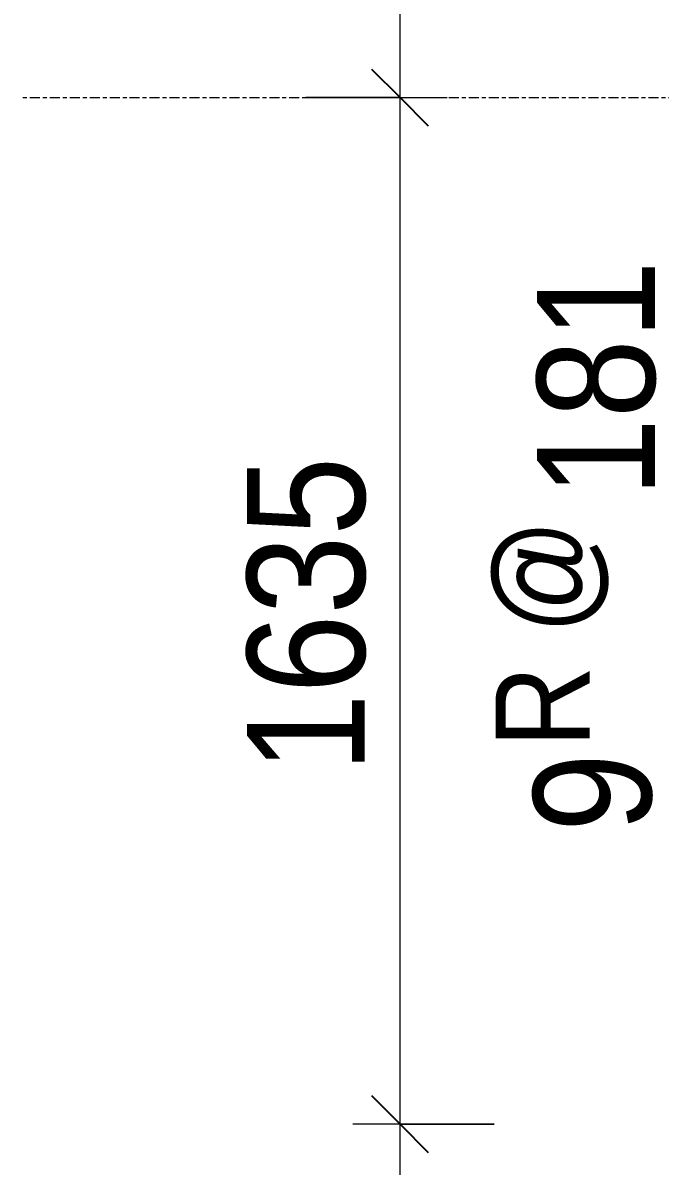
# Model space of a CAD drawing. Header units: millimetres. Extents: x -38913 to 20524, y -4975 to 129755.
# Drawn here: x 6159 to 7173, y 3900 to 5719 of the extents above; entities that cross this region are included whole.
import ezdxf

# ---------------------------------------------------------------- set-up
doc = ezdxf.new("R2010")
doc.units = ezdxf.units.MM
doc.linetypes.add('Centre', pattern=[31.75, 6.35, -4.7625, 15.875, -4.7625])
for name, color, linetype, lineweight in [('A-ANNO-DIMS', 211, 'Continuous', 9), ('A-ANNO-DIMS-75', 211, 'Continuous', 9), ('A-FLOR-LEVL-2', 51, 'Centre', 9), ('S-STRS-IDEN-1', 31, 'Continuous', 9)]:
    doc.layers.add(name, color=color, linetype=linetype, lineweight=lineweight)
doc.styles.add('UTM Avo_1', font='', dxfattribs={"width": 0.9, "height": 187.5})
doc.styles.add('UTM Avo_2', font='', dxfattribs={"width": 0.9, "height": 150})
doc.styles.add('UTM Avo_3', font='', dxfattribs={"width": 0.9, "height": 187.5})
doc.styles.get('UTM Avo_1').set_extended_font_data('UTM Avo')
doc.styles.get('UTM Avo_2').set_extended_font_data('UTM Avo')
doc.styles.get('UTM Avo_3').set_extended_font_data('UTM Avo')
doc.dimstyles.new('1_Dim_chi_tiet_2_5_2', dxfattribs={"dimscale": 304.8, "dimtxt": 187.368928, "dimasz": 0.295276, "dimexe": 0.246063, "dimexo": 0.0625, "dimgap": 0.024606, "dimtad": 1, "dimdec": 0, "dimrnd": 5, "dimzin": 0, "dimdsep": 46, "dimtxsty": 'UTM Avo_1', "dimblk1": 'OBLIQUE', "dimblk2": 'OBLIQUE', "dimsah": 1, "dimcen": 0.09, "dimdle": 0.246063, "dimazin": 0, "dimtfac": 1, "dimtdec": 4, "dimtix": 1, "dimtmove": 0, "dimatfit": 3, "dimfxl": 0.492126, "dimfxlon": 1, "dimtvp": 1, "dimtolj": 1, "dimtzin": 0, "dimarcsym": 2})

# ---------------------------------------------------------------- blocks, each defined once
blk = doc.blocks.new('DIMBLOCK159-TKCS_THANG BỘ TB4 - MẶT CẮT')
at = {"layer": 'A-ANNO-DIMS-75', "lineweight": 25}
for p, q in [((6758.8, 3966.7), (6713.8, 4011.7)), ((6758.8, 3966.7), (6803.8, 3921.7)), ((6758.8, 2200), (6713.8, 2245)), ((6758.8, 2200), (6803.8, 2155))]:
    blk.add_line(p, q, dxfattribs=at)
at = {"layer": 'A-ANNO-DIMS-75'}
for p, q in [((6908.8, 3966.7), (6683.8, 3966.7)), ((6758.8, 2200), (6758.8, 3966.7)), ((6758.8, 3966.7), (6908.8, 3966.7)), ((6608.8, 2200), (6833.8, 2200)), ((6758.8, 2200), (6608.8, 2200))]:
    blk.add_line(p, q, dxfattribs=at)
at = {"layer": 'A-ANNO-DIMS-75', "color": 0, "insert": (6515.3, 2826.6), "char_height": 187.5, "width": 616.236, "attachment_point": 1, "rotation": 90, "line_spacing_factor": 1.110334, "style": 'UTM Avo_1'}
blk.add_mtext('1765', dxfattribs=at)
blk = doc.blocks.new('_Oblique')
at = {"color": 0, "linetype": 'ByBlock', "lineweight": -2}
blk.add_line((-0.5, -0.5), (0.5, 0.5), dxfattribs=at)
blk = doc.blocks.new('DIMBLOCK160-TKCS_THANG BỘ TB4 - MẶT CẮT')
at = {"layer": 'A-ANNO-DIMS-75', "lineweight": 25}
for p, q in [((6758.8, 5600), (6713.8, 5645)), ((6758.8, 5600), (6803.8, 5555)), ((6758.8, 3966.7), (6713.8, 4011.7)), ((6758.8, 3966.7), (6803.8, 3921.7))]:
    blk.add_line(p, q, dxfattribs=at)
at = {"layer": 'A-ANNO-DIMS-75'}
for p, q in [((6608.8, 5600), (6833.8, 5600)), ((6758.8, 5600), (6608.8, 5600)), ((6758.8, 3966.7), (6758.8, 5600)), ((6908.8, 3966.7), (6683.8, 3966.7)), ((6758.8, 3966.7), (6908.8, 3966.7))]:
    blk.add_line(p, q, dxfattribs=at)
at = {"layer": 'A-ANNO-DIMS-75', "color": 0, "insert": (6515.3, 4526.6), "char_height": 187.5, "width": 616.236, "attachment_point": 1, "rotation": 90, "line_spacing_factor": 1.110334, "style": 'UTM Avo_1'}
blk.add_mtext('1635', dxfattribs=at)
blk = doc.blocks.new('DIMBLOCK161-TKCS_THANG BỘ TB4 - MẶT CẮT')
at = {"layer": 'A-ANNO-DIMS-75', "lineweight": 25}
for p, q in [((6758.8, 7300), (6713.8, 7345)), ((6758.8, 7300), (6803.8, 7255)), ((6758.8, 5600), (6713.8, 5645)), ((6758.8, 5600), (6803.8, 5555))]:
    blk.add_line(p, q, dxfattribs=at)
at = {"layer": 'A-ANNO-DIMS-75'}
for p, q in [((6908.8, 7300), (6683.8, 7300)), ((6758.8, 5600), (6758.8, 7300)), ((6758.8, 7300), (6908.8, 7300)), ((6608.8, 5600), (6833.8, 5600)), ((6758.8, 5600), (6608.8, 5600))]:
    blk.add_line(p, q, dxfattribs=at)
at = {"layer": 'A-ANNO-DIMS-75', "color": 0, "insert": (6515.3, 6193.2), "char_height": 187.5, "width": 616.236, "attachment_point": 1, "rotation": 90, "line_spacing_factor": 1.110334, "style": 'UTM Avo_1'}
blk.add_mtext('1700', dxfattribs=at)
blk = doc.blocks.new('M_Stair Run Tag - Standard-143073-TKCS_THANG BỘ TB4 - MẶT CẮT')
at = {"layer": 'S-STRS-IDEN-1', "insert": (-127929, 28395.1), "char_height": 150, "width": 705.375, "attachment_point": 2, "rotation": 90, "line_spacing_factor": 1.107334, "style": 'UTM Avo_2'}
blk.add_mtext('\\pt857.25,1714.5,2571.75,3429,4286.25,5143.5,6000.75,6858,7715.25,8572.5,9429.75,10287,11144.25,12001.5,12858.75,13716,14573.25,15430.5,16287.75,17145,18002.25,18859.5,19716.75,20574,21431.25,22288.5,23145.75,24003,24860.25,25717.5,26574.75,27432;R @', dxfattribs=at)

msp = doc.modelspace()

# ---------------------------------------------------------------- linework, layer by layer
at = {"layer": 'A-FLOR-LEVL-2'}
msp.add_line((6158.8, 5600), (16513.9, 5600), dxfattribs=at)

# ---------------------------------------------------------------- block references
at = {"layer": 'S-STRS-IDEN-1'}
msp.add_blockref('M_Stair Run Tag - Standard-143073-TKCS_THANG BỘ TB4 - MẶT CẮT', (134839.7, -23647.2), dxfattribs=at)

# ---------------------------------------------------------------- texts
at = {"layer": 'S-STRS-IDEN-1', "char_height": 187.5, "rotation": 90, "line_spacing_factor": 1.107334, "style": 'UTM Avo_3'}
for s, insert, width, attachment_point in [('\\pt857.25,1714.5,2571.75,3429,4286.25,5143.5,6000.75,6858,7715.25,8572.5,9429.75,10287,11144.25,12001.5,12858.75,13716,14573.25,15430.5,16287.75,17145,18002.25,18859.5,19716.75,20574,21431.25,22288.5,23145.75,24003,24860.25,25717.5,26574.75,27432;181', (7071.8, 4964.6), 379.35, 4), ('\\pt857.25,1714.5,2571.75,3429,4286.25,5143.5,6000.75,6858,7715.25,8572.5,9429.75,10287,11144.25,12001.5,12858.75,13716,14573.25,15430.5,16287.75,17145,18002.25,18859.5,19716.75,20574,21431.25,22288.5,23145.75,24003,24860.25,25717.5,26574.75,27432;9', (7066, 4557.1), 124.875, 6)]:
    msp.add_mtext(s, dxfattribs=dict(at, insert=insert, width=width, attachment_point=attachment_point))

# ---------------------------------------------------------------- dimensions: what is measured, and where the dimension line sits
at = {"layer": 'A-ANNO-DIMS'}
for base, p1, p2, override, picture, middle in [((6758.8, 7300), (6608.8, 5600), (6908.8, 7300), {"dimpost": '<>', "dimfxl": 1726.26765}, 'DIMBLOCK161-TKCS_THANG BỘ TB4 - MẶT CẮT', (6654.3, 6450)), ((6758.8, 5600), (6908.8, 3966.7), (6608.8, 5600), {"dimpost": '<>', "dimfxl": 1660.655828}, 'DIMBLOCK160-TKCS_THANG BỘ TB4 - MẶT CẮT', (6654.3, 4783.3)), ((6758.8, 3966.7), (6608.8, 2200), (6908.8, 3966.7), {"dimpost": '<>', "dimfxl": 1791.957341}, 'DIMBLOCK159-TKCS_THANG BỘ TB4 - MẶT CẮT', (6655.9, 3083.3))]:
    dim = msp.add_linear_dim(base=base, p1=p1, p2=p2, angle=90, dimstyle='1_Dim_chi_tiet_2_5_2', override=override, dxfattribs=at)
    dim.commit()
    dim.dimension.update_dxf_attribs({"geometry": picture, "text_midpoint": middle})

doc.saveas('drawing.dxf')
